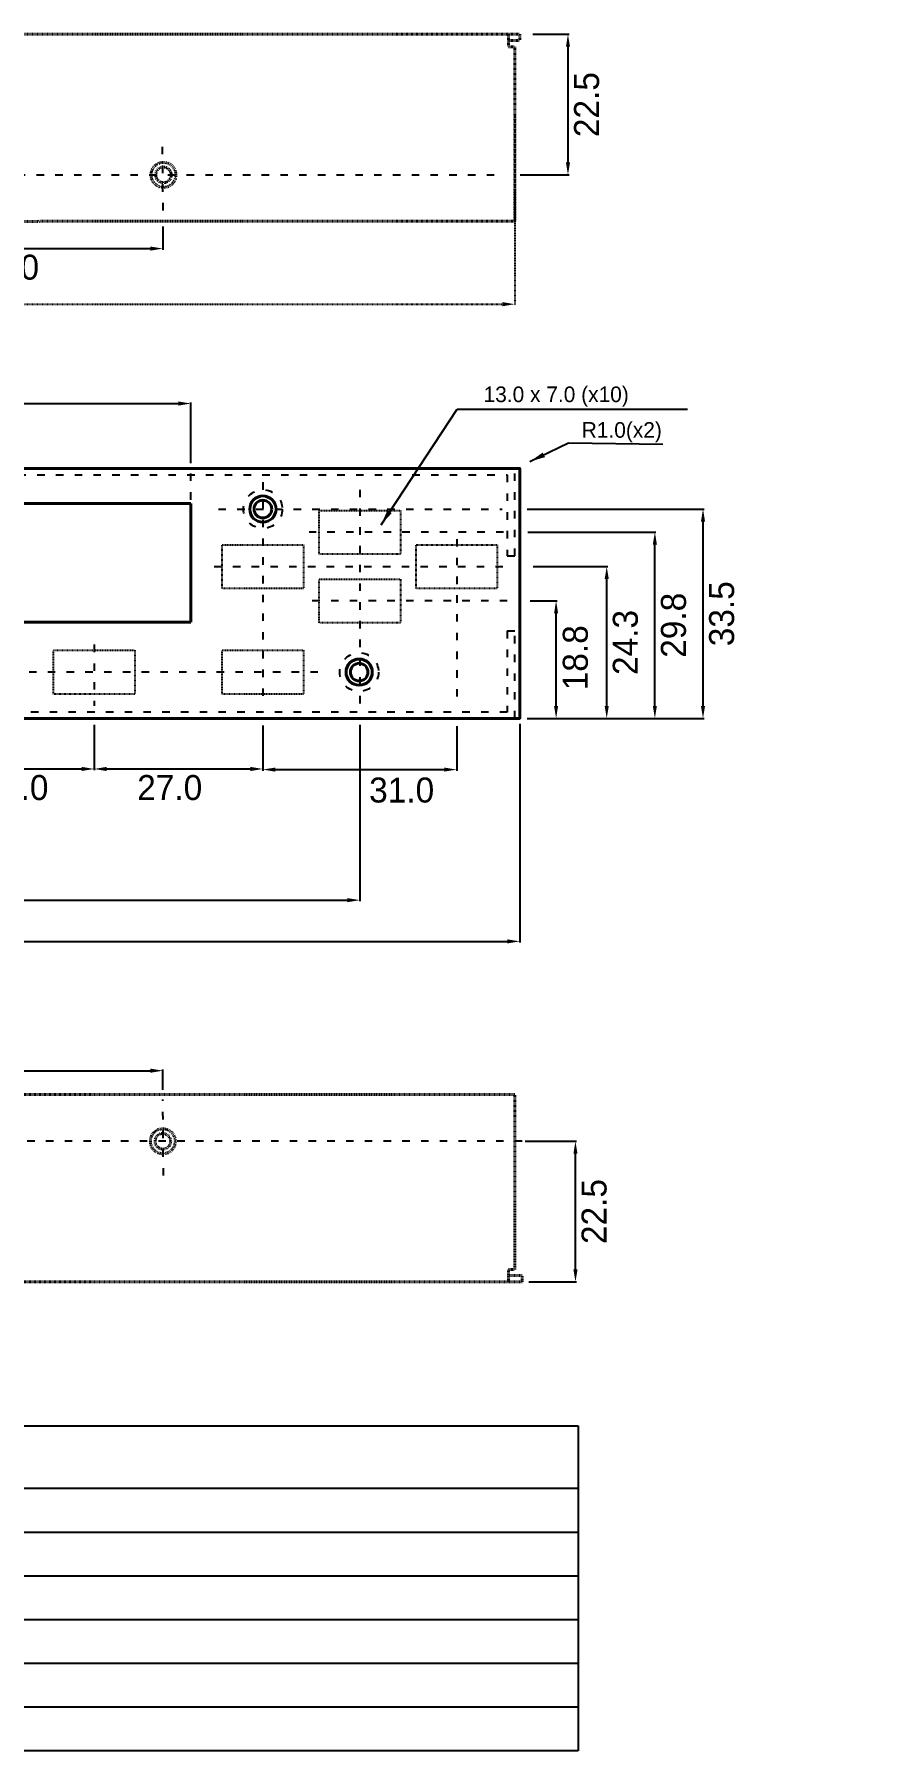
# Model space of a CAD drawing. Header units: millimetres. Extents: x -22 to 370, y -10 to 271.
# Drawn here: x 233.9 to 370.3, y -9.8 to 265 of the extents above; entities that cross this region are included whole.
import ezdxf

# ---------------------------------------------------------------- set-up
doc = ezdxf.new("R2010")
doc.units = ezdxf.units.MM
doc.linetypes.add('ACAD_ISO03W100', pattern=[30, 12, -18])
doc.linetypes.add('HIDDEN', pattern=[0.375, 0.25, -0.125])
doc.layers.add('kabinet', color=4, linetype='Continuous', lineweight=40)
for name, color, linetype in [('kabinet_dim', 7, 'Continuous'), ('kabinet_dim_help', 7, 'Continuous'), ('kabinet_head', 2, 'Continuous'), ('kabinet_hidden', 2, 'HIDDEN'), ('Switch', 4, 'Continuous')]:
    doc.layers.add(name, color=color, linetype=linetype)
doc.dimstyles.new('DK-audio', dxfattribs={"dimtxt": 4, "dimasz": 2, "dimexe": 0.18, "dimexo": 0.0625, "dimgap": 1, "dimtad": 2, "dimdec": 1, "dimzin": 0, "dimdsep": 46, "dimtxsty": 'Standard', "dimcen": 5, "dimadec": 1, "dimazin": 0, "dimtfac": 1, "dimtdec": 1, "dimtofl": 0, "dimtmove": 2, "dimatfit": 3, "dimfxl": 0, "dimtolj": 1, "dimtzin": 0, "dimarcsym": 0})
doc.dimstyles.new('ISO-25', dxfattribs={"dimtxt": 2.5, "dimasz": 2.5, "dimexe": 1.25, "dimexo": 0.625, "dimtad": 1, "dimtxsty": 'Standard', "dimcen": 2.5, "dimadec": 0, "dimazin": 0, "dimtfac": 1, "dimtmove": 0, "dimatfit": 3, "dimfxl": 0, "dimarcsym": 0})

# ---------------------------------------------------------------- blocks, each defined once
blk = doc.blocks.new('*D10')
at = {"layer": 'DEFPOINTS', "color": 0, "ltscale": 0.1}
for p in [(97.4, 154.6), (311.6, 154.7), (311.6, 119.8)]:
    blk.add_point(p, dxfattribs=at)
at = {"layer": 'kabinet_dim', "color": 0, "lineweight": -2, "ltscale": 0.1}
for p, q in [((97.4, 154.54), (97.4, 119.62)), ((311.6, 154.64), (311.6, 119.62)), ((99.4, 119.8), (309.6, 119.8))]:
    blk.add_line(p, q, dxfattribs=at)
at = {"layer": 'kabinet_dim', "color": 0, "ltscale": 0.1}
for points in [[(99.4, 120.13), (99.4, 119.47), (97.4, 119.8)], [(309.6, 120.13), (309.6, 119.47), (311.6, 119.8)]]:
    blk.add_solid(points, dxfattribs=at)
at = {"layer": 'kabinet_dim', "color": 0, "ltscale": 0.1, "insert": (204.5, 116.8), "char_height": 4, "attachment_point": 5}
blk.add_mtext('\\A1;214.2', dxfattribs=at)
blk = doc.blocks.new('*D22')
at = {"layer": 'DEFPOINTS', "color": 0, "linetype": 'Continuous', "ltscale": 0.1}
for p in [(97.4, 154.6), (286, 154.5), (286, 126.4)]:
    blk.add_point(p, dxfattribs=at)
at = {"layer": 'kabinet_dim', "color": 0, "linetype": 'Continuous', "lineweight": -2, "ltscale": 0.1}
for p, q in [((97.4, 154.54), (97.4, 126.22)), ((286, 154.44), (286, 126.22)), ((99.4, 126.4), (284, 126.4))]:
    blk.add_line(p, q, dxfattribs=at)
at = {"layer": 'kabinet_dim', "color": 0, "linetype": 'Continuous', "ltscale": 0.1}
for points in [[(99.4, 126.73), (99.4, 126.07), (97.4, 126.4)], [(284, 126.73), (284, 126.07), (286, 126.4)]]:
    blk.add_solid(points, dxfattribs=at)
at = {"layer": 'kabinet_dim', "color": 0, "linetype": 'Continuous', "ltscale": 0.1, "insert": (191.7, 123.4), "char_height": 4, "attachment_point": 5}
blk.add_mtext('\\A1;188.6', dxfattribs=at)
blk = doc.blocks.new('*D26')
at = {"layer": 'DEFPOINTS', "color": 0, "linetype": 'Continuous', "ltscale": 0.1}
for p in [(312.7, 189), (340.9, 189), (312.7, 155.5)]:
    blk.add_point(p, dxfattribs=at)
at = {"layer": 'kabinet_dim', "color": 0, "linetype": 'Continuous', "lineweight": -2, "ltscale": 0.1}
for p, q in [((312.76, 189), (341.08, 189)), ((340.9, 157.5), (340.9, 187)), ((312.76, 155.5), (341.08, 155.5))]:
    blk.add_line(p, q, dxfattribs=at)
at = {"layer": 'kabinet_dim', "color": 0, "linetype": 'Continuous', "ltscale": 0.1}
for points in [[(340.57, 187), (341.23, 187), (340.9, 189)], [(340.57, 157.5), (341.23, 157.5), (340.9, 155.5)]]:
    blk.add_solid(points, dxfattribs=at)
at = {"layer": 'kabinet_dim', "color": 0, "linetype": 'Continuous', "ltscale": 0.1, "insert": (343.9, 172.25), "char_height": 4, "attachment_point": 5, "rotation": 90}
blk.add_mtext('\\A1;33.5', dxfattribs=at)
blk = doc.blocks.new('*D32')
at = {"layer": 'DEFPOINTS', "color": 0, "linetype": 'Continuous', "ltscale": 0.1}
for p in [(212.5, 154.1), (243.5, 154.5), (243.5, 147.4)]:
    blk.add_point(p, dxfattribs=at)
at = {"layer": 'kabinet_dim', "color": 0, "linetype": 'Continuous', "lineweight": -2, "ltscale": 0.1}
for p, q in [((212.5, 154.04), (212.5, 147.22)), ((243.5, 154.44), (243.5, 147.22)), ((214.5, 147.4), (241.5, 147.4))]:
    blk.add_line(p, q, dxfattribs=at)
at = {"layer": 'kabinet_dim', "color": 0, "linetype": 'Continuous', "ltscale": 0.1}
for points in [[(214.5, 147.73), (214.5, 147.07), (212.5, 147.4)], [(241.5, 147.73), (241.5, 147.07), (243.5, 147.4)]]:
    blk.add_solid(points, dxfattribs=at)
at = {"layer": 'kabinet_dim', "color": 0, "linetype": 'Continuous', "ltscale": 0.1, "insert": (231, 144.4), "char_height": 4, "attachment_point": 5}
blk.add_mtext('\\A1;31.0', dxfattribs=at)
blk = doc.blocks.new('*D33')
at = {"layer": 'DEFPOINTS', "color": 0, "linetype": 'Continuous', "ltscale": 0.1}
for p in [(270.5, 154.4), (243.5, 153.2), (270.5, 147.4)]:
    blk.add_point(p, dxfattribs=at)
at = {"layer": 'kabinet_dim', "color": 0, "linetype": 'Continuous', "lineweight": -2, "ltscale": 0.1}
for p, q in [((270.5, 154.34), (270.5, 147.22)), ((243.5, 153.14), (243.5, 147.22)), ((245.5, 147.4), (268.5, 147.4))]:
    blk.add_line(p, q, dxfattribs=at)
at = {"layer": 'kabinet_dim', "color": 0, "linetype": 'Continuous', "ltscale": 0.1}
for points in [[(245.5, 147.73), (245.5, 147.07), (243.5, 147.4)], [(268.5, 147.73), (268.5, 147.07), (270.5, 147.4)]]:
    blk.add_solid(points, dxfattribs=at)
at = {"layer": 'kabinet_dim', "color": 0, "linetype": 'Continuous', "ltscale": 0.1, "insert": (255.6, 144.4), "char_height": 4, "attachment_point": 5}
blk.add_mtext('\\A1;27.0', dxfattribs=at)
blk = doc.blocks.new('*D36')
at = {"layer": 'DEFPOINTS', "color": 0, "linetype": 'Continuous', "ltscale": 0.1}
for p in [(270.5, 154.4), (301.5, 154.3), (301.5, 147.3)]:
    blk.add_point(p, dxfattribs=at)
at = {"layer": 'kabinet_dim', "color": 0, "linetype": 'Continuous', "lineweight": -2, "ltscale": 0.1}
for p, q in [((270.5, 154.34), (270.5, 147.12)), ((301.5, 154.24), (301.5, 147.12)), ((272.5, 147.3), (299.5, 147.3))]:
    blk.add_line(p, q, dxfattribs=at)
at = {"layer": 'kabinet_dim', "color": 0, "linetype": 'Continuous', "ltscale": 0.1}
for points in [[(272.5, 147.63), (272.5, 146.97), (270.5, 147.3)], [(299.5, 147.63), (299.5, 146.97), (301.5, 147.3)]]:
    blk.add_solid(points, dxfattribs=at)
at = {"layer": 'kabinet_dim', "color": 0, "linetype": 'Continuous', "ltscale": 0.1, "insert": (292.7, 144), "char_height": 4, "attachment_point": 5}
blk.add_mtext('\\A1;31.0', dxfattribs=at)
blk = doc.blocks.new('*D37')
at = {"layer": 'DEFPOINTS', "color": 0, "linetype": 'Continuous', "ltscale": 0.1}
for p in [(313.2, 174.3), (317.4, 174.3), (312.8, 155.5)]:
    blk.add_point(p, dxfattribs=at)
at = {"layer": 'kabinet_dim', "color": 0, "linetype": 'Continuous', "lineweight": -2, "ltscale": 0.1}
for p, q in [((313.26, 174.3), (317.58, 174.3)), ((317.4, 157.5), (317.4, 172.3)), ((312.86, 155.5), (317.58, 155.5))]:
    blk.add_line(p, q, dxfattribs=at)
at = {"layer": 'kabinet_dim', "color": 0, "linetype": 'Continuous', "ltscale": 0.1}
for points in [[(317.07, 172.3), (317.73, 172.3), (317.4, 174.3)], [(317.07, 157.5), (317.73, 157.5), (317.4, 155.5)]]:
    blk.add_solid(points, dxfattribs=at)
at = {"layer": 'kabinet_dim', "color": 0, "linetype": 'Continuous', "ltscale": 0.1, "insert": (320.5, 165.2), "char_height": 4, "attachment_point": 5, "rotation": 90}
blk.add_mtext('\\A1;18.8', dxfattribs=at)
blk = doc.blocks.new('*D38')
at = {"layer": 'DEFPOINTS', "color": 0, "linetype": 'Continuous', "ltscale": 0.1}
for p in [(313.7, 179.8), (325.5, 179.8), (312.8, 155.5)]:
    blk.add_point(p, dxfattribs=at)
at = {"layer": 'kabinet_dim', "color": 0, "linetype": 'Continuous', "lineweight": -2, "ltscale": 0.1}
for p, q in [((313.76, 179.8), (325.68, 179.8)), ((325.5, 157.5), (325.5, 177.8)), ((312.86, 155.5), (325.68, 155.5))]:
    blk.add_line(p, q, dxfattribs=at)
at = {"layer": 'kabinet_dim', "color": 0, "linetype": 'Continuous', "ltscale": 0.1}
for points in [[(325.17, 177.8), (325.83, 177.8), (325.5, 179.8)], [(325.17, 157.5), (325.83, 157.5), (325.5, 155.5)]]:
    blk.add_solid(points, dxfattribs=at)
at = {"layer": 'kabinet_dim', "color": 0, "linetype": 'Continuous', "ltscale": 0.1, "insert": (328.5, 167.65), "char_height": 4, "attachment_point": 5, "rotation": 90}
blk.add_mtext('\\A1;24.3', dxfattribs=at)
blk = doc.blocks.new('*D39')
at = {"layer": 'DEFPOINTS', "color": 0, "linetype": 'Continuous', "ltscale": 0.1}
for p in [(312.8, 185.3), (333.2, 185.3), (312.9, 155.5)]:
    blk.add_point(p, dxfattribs=at)
at = {"layer": 'kabinet_dim', "color": 0, "linetype": 'Continuous', "lineweight": -2, "ltscale": 0.1}
for p, q in [((312.86, 185.3), (333.38, 185.3)), ((333.2, 157.5), (333.2, 183.3)), ((312.96, 155.5), (333.38, 155.5))]:
    blk.add_line(p, q, dxfattribs=at)
at = {"layer": 'kabinet_dim', "color": 0, "linetype": 'Continuous', "ltscale": 0.1}
for points in [[(332.87, 183.3), (333.53, 183.3), (333.2, 185.3)], [(332.87, 157.5), (333.53, 157.5), (333.2, 155.5)]]:
    blk.add_solid(points, dxfattribs=at)
at = {"layer": 'kabinet_dim', "color": 0, "linetype": 'Continuous', "ltscale": 0.1, "insert": (336.2, 170.4), "char_height": 4, "attachment_point": 5, "rotation": 90}
blk.add_mtext('\\A1;29.8', dxfattribs=at)
blk = doc.blocks.new('*D45')
at = {"layer": 'DEFPOINTS', "color": 0, "linetype": 'Continuous', "ltscale": 0.1}
for p in [(259, 205.9), (97.4, 196.4), (259, 196.3)]:
    blk.add_point(p, dxfattribs=at)
at = {"layer": 'kabinet_dim', "color": 0, "linetype": 'Continuous', "lineweight": -2, "ltscale": 0.1}
for p, q in [((97.4, 196.46), (97.4, 206.08)), ((259, 196.36), (259, 206.08)), ((99.4, 205.9), (257, 205.9))]:
    blk.add_line(p, q, dxfattribs=at)
at = {"layer": 'kabinet_dim', "color": 0, "linetype": 'Continuous', "ltscale": 0.1}
for points in [[(99.4, 206.23), (99.4, 205.57), (97.4, 205.9)], [(257, 206.23), (257, 205.57), (259, 205.9)]]:
    blk.add_solid(points, dxfattribs=at)
at = {"layer": 'kabinet_dim', "color": 0, "linetype": 'Continuous', "ltscale": 0.1, "insert": (178.2, 208.9), "char_height": 4, "attachment_point": 5}
blk.add_mtext('\\A1;161.6', dxfattribs=at)
blk = doc.blocks.new('*D56')
at = {"layer": 'DEFPOINTS', "color": 0, "linetype": 'HIDDEN', "ltscale": 0.1}
for p in [(98.2, 252.3), (310.8, 252.1), (310.8, 221.8)]:
    blk.add_point(p, dxfattribs=at)
at = {"layer": 'kabinet_dim', "color": 0, "linetype": 'HIDDEN', "lineweight": -2, "ltscale": 0.1}
for p, q in [((98.2, 252.24), (98.2, 221.62)), ((310.8, 252.04), (310.8, 221.62)), ((100.2, 221.8), (308.8, 221.8))]:
    blk.add_line(p, q, dxfattribs=at)
at = {"layer": 'kabinet_dim', "color": 0, "linetype": 'HIDDEN', "ltscale": 0.1}
for points in [[(100.2, 222.13), (100.2, 221.47), (98.2, 221.8)], [(308.8, 222.13), (308.8, 221.47), (310.8, 221.8)]]:
    blk.add_solid(points, dxfattribs=at)
at = {"layer": 'kabinet_dim', "color": 0, "linetype": 'HIDDEN', "ltscale": 0.1, "insert": (204.5, 218.8), "char_height": 4, "attachment_point": 5}
blk.add_mtext('\\A1;212.6', dxfattribs=at)
blk = doc.blocks.new('*D59')
at = {"layer": 'DEFPOINTS', "color": 0, "linetype": 'Continuous', "ltscale": 0.1}
for p in [(313.6, 265), (311.6, 242.5), (319.3, 242.5)]:
    blk.add_point(p, dxfattribs=at)
at = {"layer": 'kabinet_dim', "color": 0, "linetype": 'Continuous', "lineweight": -2, "ltscale": 0.1}
for p, q in [((313.66, 265), (319.48, 265)), ((319.3, 263), (319.3, 244.5)), ((311.66, 242.5), (319.48, 242.5))]:
    blk.add_line(p, q, dxfattribs=at)
at = {"layer": 'kabinet_dim', "color": 0, "linetype": 'Continuous', "ltscale": 0.1}
for points in [[(318.97, 263), (319.63, 263), (319.3, 265)], [(318.97, 244.5), (319.63, 244.5), (319.3, 242.5)]]:
    blk.add_solid(points, dxfattribs=at)
at = {"layer": 'kabinet_dim', "color": 0, "linetype": 'Continuous', "ltscale": 0.1, "insert": (322.3, 253.75), "char_height": 4, "attachment_point": 5, "rotation": 90}
blk.add_mtext('\\A1;22.5', dxfattribs=at)
blk = doc.blocks.new('*D61')
at = {"layer": 'DEFPOINTS', "color": 0, "linetype": 'Continuous', "ltscale": 0.1}
for p in [(312.4, 87.8), (320.5, 87.8), (313, 65.3)]:
    blk.add_point(p, dxfattribs=at)
at = {"layer": 'kabinet_dim', "color": 0, "linetype": 'Continuous', "lineweight": -2, "ltscale": 0.1}
for p, q in [((312.46, 87.8), (320.68, 87.8)), ((320.5, 67.3), (320.5, 85.8)), ((313.06, 65.3), (320.68, 65.3))]:
    blk.add_line(p, q, dxfattribs=at)
at = {"layer": 'kabinet_dim', "color": 0, "linetype": 'Continuous', "ltscale": 0.1}
for points in [[(320.17, 85.8), (320.83, 85.8), (320.5, 87.8)], [(320.17, 67.3), (320.83, 67.3), (320.5, 65.3)]]:
    blk.add_solid(points, dxfattribs=at)
at = {"layer": 'kabinet_dim', "color": 0, "linetype": 'Continuous', "ltscale": 0.1, "insert": (323.5, 76.55), "char_height": 4, "attachment_point": 5, "rotation": 90}
blk.add_mtext('\\A1;22.5', dxfattribs=at)
blk = doc.blocks.new('*D62')
at = {"layer": 'DEFPOINTS', "color": 0, "linetype": 'Continuous', "ltscale": 0.1}
for p in [(254.5, 99.1), (154.5, 97.1), (254.5, 96)]:
    blk.add_point(p, dxfattribs=at)
at = {"layer": 'kabinet_dim', "color": 0, "linetype": 'Continuous', "lineweight": -2, "ltscale": 0.1}
for p, q in [((154.5, 97.16), (154.5, 99.28)), ((156.5, 99.1), (252.5, 99.1)), ((254.5, 96.06), (254.5, 99.28))]:
    blk.add_line(p, q, dxfattribs=at)
at = {"layer": 'kabinet_dim', "color": 0, "linetype": 'Continuous', "ltscale": 0.1}
for points in [[(156.5, 99.43), (156.5, 98.77), (154.5, 99.1)], [(252.5, 99.43), (252.5, 98.77), (254.5, 99.1)]]:
    blk.add_solid(points, dxfattribs=at)
at = {"layer": 'kabinet_dim', "color": 0, "linetype": 'Continuous', "ltscale": 0.1, "insert": (204.5, 102.1), "char_height": 4, "attachment_point": 5}
blk.add_mtext('\\A1;100.0', dxfattribs=at)
blk = doc.blocks.new('*D126')
at = {"layer": 'DEFPOINTS', "color": 0, "linetype": 'Continuous', "ltscale": 0.1}
for p in [(254.5, 234.3), (204.5, 233.2), (254.5, 230.7)]:
    blk.add_point(p, dxfattribs=at)
at = {"layer": 'kabinet_dim', "color": 0, "linetype": 'Continuous', "lineweight": -2, "ltscale": 0.1}
for p, q in [((254.5, 234.24), (254.5, 230.52)), ((204.5, 233.14), (204.5, 230.52)), ((206.5, 230.7), (252.5, 230.7))]:
    blk.add_line(p, q, dxfattribs=at)
at = {"layer": 'kabinet_dim', "color": 0, "linetype": 'Continuous', "ltscale": 0.1}
for points in [[(206.5, 231.03), (206.5, 230.37), (204.5, 230.7)], [(252.5, 231.03), (252.5, 230.37), (254.5, 230.7)]]:
    blk.add_solid(points, dxfattribs=at)
at = {"layer": 'kabinet_dim', "color": 0, "linetype": 'Continuous', "ltscale": 0.1, "insert": (229.5, 227.7), "char_height": 4, "attachment_point": 5}
blk.add_mtext('\\A1;50.0', dxfattribs=at)

msp = doc.modelspace()

# ---------------------------------------------------------------- linework, layer by layer
at = {"layer": 'kabinet', "linetype": 'HIDDEN', "ltscale": 0.1}
for p, q in [((97.4, 265), (311.6, 265)), ((309.8, 265), (309.8, 263)), ((309.8, 264), (311.6, 264)), ((311.6, 265), (311.6, 264)), ((309.8, 263), (310.8, 263)), ((310.8, 263), (310.8, 235)), ((98.2, 235), (310.8, 235.1)), ((310.8, 95.3), (98.2, 95.3)), ((310.8, 67.3), (310.8, 95.3)), ((309.8, 65.3), (309.8, 67.3)), ((309.8, 67.3), (310.8, 67.3)), ((312, 66.3), (309.8, 66.3)), ((312, 65.3), (312, 66.3)), ((312, 65.3), (97, 65.3))]:
    msp.add_line(p, q, dxfattribs=at)
at = {"layer": 'kabinet', "linetype": 'Continuous', "ltscale": 0.1}
for p, q in [((259, 189.9), (104, 189.9)), ((259, 170.9), (259, 189.9)), ((104, 170.9), (259, 170.9))]:
    msp.add_line(p, q, dxfattribs=at)
at = {"layer": 'kabinet', "ltscale": 0.1}
msp.add_lwpolyline([(97.4, 195.5), (311.6, 195.5), (311.6, 155.5), (97.4, 155.5)], close=True, dxfattribs=at)
at = {"layer": 'kabinet', "linetype": 'HIDDEN', "ltscale": 0.1}
for centre, radius in [((254.6, 242.5), 2), ((254.6, 242.5), 1.25), ((254.5, 87.8), 2), ((254.5, 87.8), 1.25)]:
    msp.add_circle(centre, radius, dxfattribs=at)
at = {"layer": 'kabinet', "linetype": 'Continuous', "ltscale": 0.1}
for centre, radius in [((270.5, 189), 2.1), ((270.5, 189), 1.41), ((285.9, 162.9), 2.1), ((285.9, 162.9), 1.41)]:
    msp.add_circle(centre, radius, dxfattribs=at)
at = {"layer": 'kabinet_dim_help', "linetype": 'ACAD_ISO03W100', "ltscale": 0.1}
for p, q in [((254.4, 247), (254.5, 235)), ((147.3, 242.5), (309.1, 242.5)), ((259, 190.5), (259, 194.9)), ((270.5, 193.3), (270.5, 157.9)), ((286, 192.1), (286, 157.9)), ((263.4, 189), (308.8, 189)), ((309, 185.3), (277.9, 185.3)), ((301.5, 184.2), (301.5, 157.8)), ((262.7, 179.8), (310, 179.8)), ((309.6, 174.3), (277.9, 174.3)), ((243.5, 167.3), (243.5, 157.5)), ((279.3, 162.9), (99.1, 162.9)), ((254.6, 82.3), (254.5, 94.5)), ((312, 87.8), (144.5, 87.8))]:
    msp.add_line(p, q, dxfattribs=at)
at = {"layer": 'kabinet_head'}
for p, q in [((61.96, 42.25), (320.92, 42.25)), ((320.92, 42.25), (320.92, -9.75)), ((320.92, -9.75), (61.96, -9.75))]:
    msp.add_line(p, q, dxfattribs=at)
at = {"layer": 'kabinet_head', "color": 2}
for p, q in [((61.96, 32.25), (320.92, 32.25)), ((61.96, 25.25), (320.92, 25.25)), ((61.96, 18.25), (320.92, 18.25)), ((61.96, 11.25), (320.92, 11.25)), ((61.96, 4.25), (320.92, 4.25)), ((61.96, -2.75), (320.92, -2.75))]:
    msp.add_line(p, q, dxfattribs=at)
at = {"layer": 'kabinet_hidden', "linetype": 'ACAD_ISO03W100', "ltscale": 0.1}
for p, q in [((310.8, 181.5), (310.8, 195.5)), ((310.8, 155.5), (310.8, 169.5))]:
    msp.add_line(p, q, dxfattribs=at)
at = {"layer": 'kabinet_hidden', "linetype": 'Continuous', "ltscale": 0.1}
for p, q in [((309.6, 181.5), (310.8, 181.5)), ((309.6, 169.5), (310.8, 169.5))]:
    msp.add_line(p, q, dxfattribs=at)
at = {"layer": 'kabinet_hidden', "linetype": 'ACAD_ISO03W100', "ltscale": 0.1}
for points in [[(99.4, 181.5), (99.4, 194.5), (309.6, 194.5), (309.6, 181.5)], [(309.6, 169.5), (309.6, 156.5), (99.4, 156.5), (99.4, 169.5)]]:
    msp.add_lwpolyline(points, dxfattribs=at)
for centre in [(270.5, 189), (285.9, 162.9)]:
    msp.add_circle(centre, 3.1, dxfattribs=at)
at = {"layer": 'Switch', "linetype": 'HIDDEN', "ltscale": 0.1}
for points in [[(279.5, 188.8), (292.5, 188.8), (292.5, 181.8), (279.5, 181.8)], [(264, 183.3), (277, 183.3), (277, 176.3), (264, 176.3)], [(295, 183.3), (308, 183.3), (308, 176.3), (295, 176.3)], [(279.5, 177.8), (292.5, 177.8), (292.5, 170.8), (279.5, 170.8)], [(237, 166.4), (250, 166.4), (250, 159.4), (237, 159.4)], [(264, 166.4), (277, 166.4), (277, 159.4), (264, 159.4)]]:
    msp.add_lwpolyline(points, close=True, dxfattribs=at)

# ---------------------------------------------------------------- texts
at = {"layer": 'kabinet_dim', "char_height": 2.5, "attachment_point": 4}
for s, insert in [('13.0 x 7.0 (x10)', (305.8, 207)), ('R1.0(x2)', (321.5, 201.3))]:
    msp.add_mtext(s, dxfattribs=dict(at, insert=insert))

# ---------------------------------------------------------------- dimensions: what is measured, and where the dimension line sits
at = {"layer": 'kabinet_dim', "linetype": 'Continuous', "ltscale": 0.1}
for base, p1, p2, picture, middle in [((319.3, 242.5), (313.6, 265), (311.6, 242.5), '*D59', (322.3, 253.75)), ((340.9, 189), (312.7, 155.5), (312.7, 189), '*D26', (343.9, 172.25)), ((333.2, 185.3), (312.9, 155.5), (312.8, 185.3), '*D39', (336.2, 170.4)), ((325.5, 179.8), (312.8, 155.5), (313.7, 179.8), '*D38', (328.5, 167.65)), ((320.5, 87.8), (313, 65.3), (312.4, 87.8), '*D61', (323.5, 76.55))]:
    dim = msp.add_linear_dim(base=base, p1=p1, p2=p2, angle=90, dimstyle='DK-audio', dxfattribs=at)
    dim.commit()
    dim.dimension.update_dxf_attribs({"geometry": picture, "text_midpoint": middle})
at = {"layer": 'kabinet_dim', "linetype": 'HIDDEN', "ltscale": 0.1}
dim = msp.add_linear_dim(base=(310.8, 221.8), p1=(98.2, 252.3), p2=(310.8, 252.1), dimstyle='DK-audio', dxfattribs=at)
dim.commit()
dim.dimension.update_dxf_attribs({"geometry": '*D56', "text_midpoint": (204.5, 218.8)})
at = {"layer": 'kabinet_dim', "linetype": 'Continuous', "ltscale": 0.1}
for base, p1, p2, picture, middle in [((254.5, 230.7), (204.5, 233.2), (254.5, 234.3), '*D126', (229.5, 227.7)), ((259, 205.9), (97.4, 196.4), (259, 196.3), '*D45', (178.2, 208.9)), ((286, 126.4), (97.4, 154.6), (286, 154.5), '*D22', (191.7, 123.4)), ((254.5, 99.1), (154.5, 97.1), (254.5, 96), '*D62', (204.5, 102.1))]:
    dim = msp.add_linear_dim(base=base, p1=p1, p2=p2, dimstyle='DK-audio', dxfattribs=at)
    dim.commit()
    dim.dimension.update_dxf_attribs({"geometry": picture, "text_midpoint": middle})
dim = msp.add_linear_dim(base=(317.4, 174.3), p1=(312.8, 155.5), p2=(313.2, 174.3), angle=90, dimstyle='DK-audio', dxfattribs=at)
dim.commit()
dim.dimension.update_dxf_attribs({"geometry": '*D37', "text_midpoint": (320.5, 165.2), "dimtype": 160})
at = {"layer": 'kabinet_dim', "ltscale": 0.1}
dim = msp.add_linear_dim(base=(311.6, 119.8), p1=(97.4, 154.6), p2=(311.6, 154.7), dimstyle='DK-audio', dxfattribs=at)
dim.commit()
dim.dimension.update_dxf_attribs({"geometry": '*D10', "text_midpoint": (204.5, 116.8)})
at = {"layer": 'kabinet_dim', "linetype": 'Continuous', "ltscale": 0.1}
for base, p1, p2, picture, middle in [((243.5, 147.4), (212.5, 154.1), (243.5, 154.5), '*D32', (231, 144.4)), ((270.5, 147.4), (243.5, 153.2), (270.5, 154.4), '*D33', (255.6, 144.4)), ((301.5, 147.3), (270.5, 154.4), (301.5, 154.3), '*D36', (292.7, 144))]:
    dim = msp.add_linear_dim(base=base, p1=p1, p2=p2, dimstyle='DK-audio', dxfattribs=at)
    dim.commit()
    dim.dimension.update_dxf_attribs({"geometry": picture, "text_midpoint": middle, "dimtype": 160})

# ---------------------------------------------------------------- leaders
at = {"layer": 'kabinet_dim', "annotation_type": 0, "has_hookline": 1, "hookline_direction": 0}
for points, text_width in [([(289.4, 186.5), (301.6, 205), (338.4, 205)], 31.25), ([(313.2, 196.6), (319.4, 199.6), (334.5, 199.4)], 14.58)]:
    msp.add_leader(points, dimstyle='ISO-25', override={"dimgap": 0.625, "dimtad": 0}, dxfattribs=dict(at, text_width=text_width))

doc.saveas('drawing.dxf')
